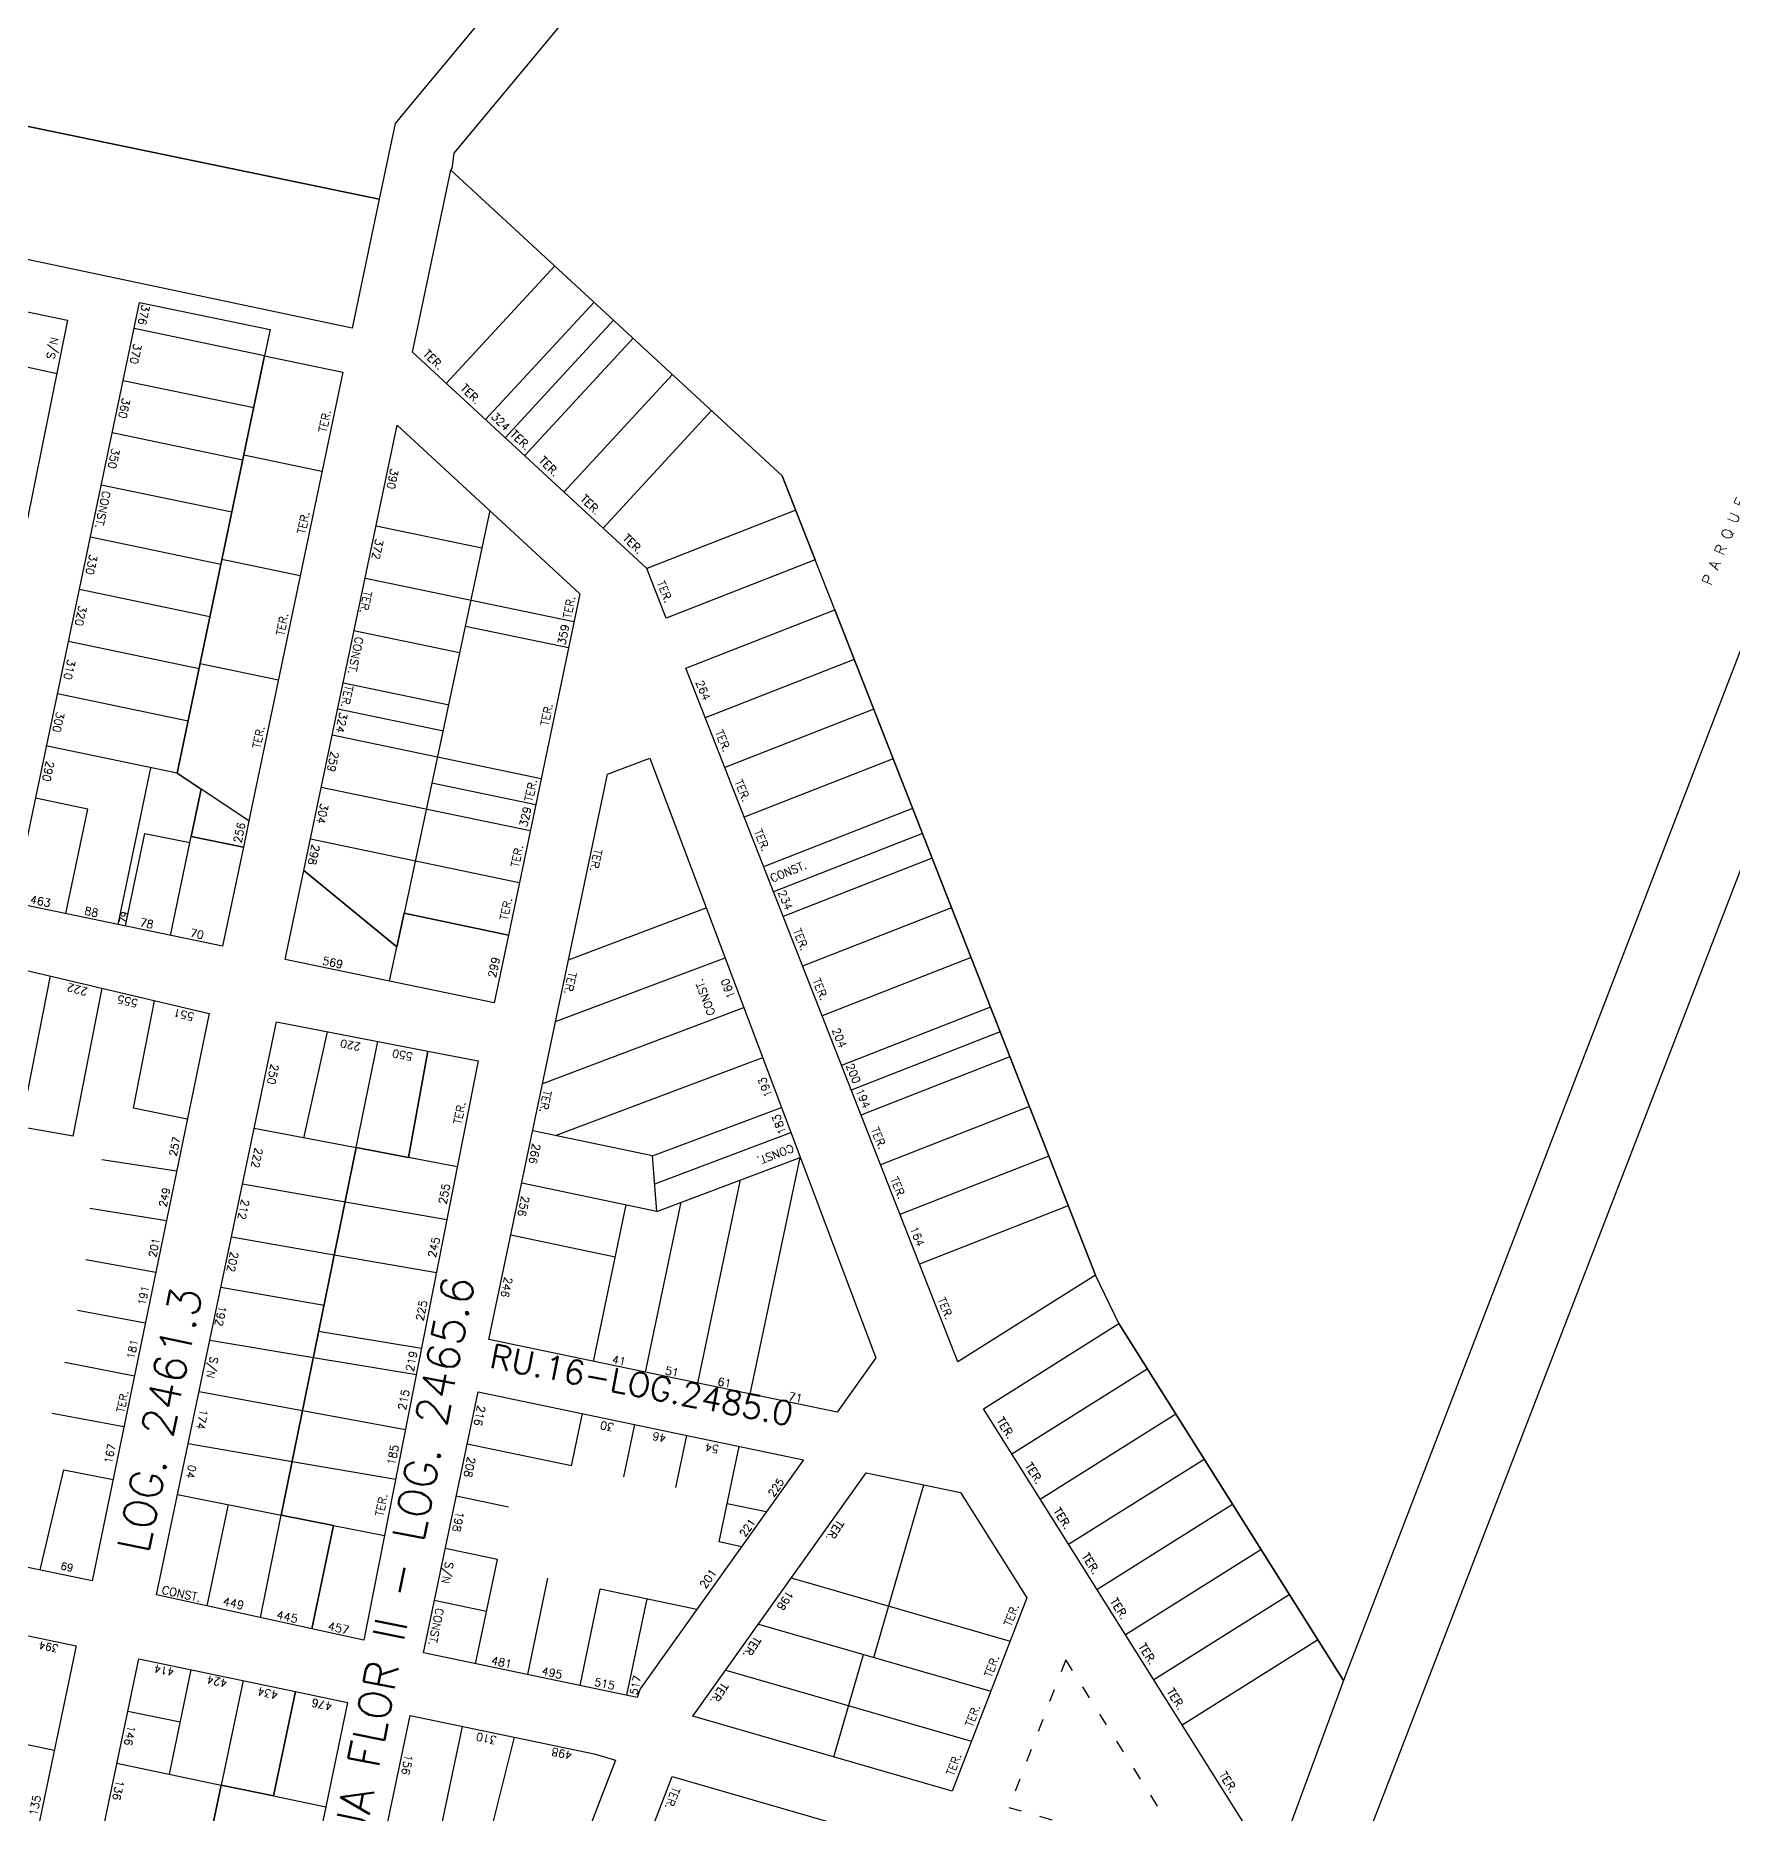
# Model space of a CAD drawing. Extents: x 714896 to 749292, y 8417558 to 8447149.
# Drawn here: x 742479.6 to 742797.8, y 8426256.5 to 8426589.8 of the extents above; entities that cross this region are included whole.
import ezdxf

# ---------------------------------------------------------------- set-up
doc = ezdxf.new("R2010")
doc.units = 0
doc.header["$MEASUREMENT"] = 0
doc.linetypes.add('ACAD_ISO03W100', pattern=[30, 12, -18])
for name, color, linetype in [('LOTE', 7, 'CONTINUOUS'), ('NUM-PORTA', 7, 'CONTINUOUS'), ('QUADRA', 6, 'CONTINUOUS'), ('TEXTO', 7, 'CONTINUOUS'), ('TEXTODERUA', 3, 'CONTINUOUS')]:
    doc.layers.add(name, color=color, linetype=linetype)
doc.styles.add('ROMANS', font='ROMANS.SHX', dxfattribs={"height": 1.5})

msp = doc.modelspace()

# ---------------------------------------------------------------- linework, layer by layer
at = {"layer": 'LOTE', "color": 7}
for p, q in [((742556.65, 8426524.58), (742577, 8426546.62)), ((742564, 8426517.8), (742584.35, 8426539.84)), ((742567.67, 8426514.41), (742588.02, 8426536.45)), ((742571.34, 8426511.02), (742591.69, 8426533.06)), ((742465.08, 8426530.5, 525.75), (742483.73, 8426526.46, 525.84)), ((742578.69, 8426504.23), (742599.04, 8426526.27)), ((742586.04, 8426497.45), (742606.39, 8426519.49)), ((742622.16, 8426500.84), (742594.23, 8426489.89)), ((742633.14, 8426472.82), (742605.21, 8426461.88)), ((742636.79, 8426463.51), (742608.85, 8426452.56)), ((742495.14, 8426423.14), (742501.29, 8426452.51)), ((742640.43, 8426454.2), (742612.5, 8426443.25)), ((742485.35, 8426425.19), (742489.45, 8426444.76)), ((742644.08, 8426444.89), (742616.15, 8426433.94)), ((742496.51, 8426422.86), (742500.14, 8426440.18)), ((742500.14, 8426440.18), (742508.57, 8426438.49, 475.76)), ((742504.93, 8426421.1), (742508.81, 8426439.62)), ((742645.91, 8426440.23), (742617.98, 8426429.29)), ((742647.73, 8426435.58), (742619.8, 8426424.63)), ((742579.58, 8426416.54), (742605.38, 8426426.27)), ((742651.38, 8426426.27), (742623.45, 8426415.32)), ((742577.15, 8426404.94), (742608.91, 8426416.91)), ((742655.03, 8426416.96), (742627.1, 8426406.01)), ((742476.86, 8426385.17, 527.36), (742482.43, 8426413.49, 526.32)), ((742486.7, 8426383.44, 527.34), (742492.16, 8426411.17, 526.32)), ((742497.99, 8426388.71, 527.37), (742501.92, 8426408.85, 526.32)), ((742574.72, 8426393.34), (742612.44, 8426407.56)), ((742658.68, 8426407.65), (742630.75, 8426396.7)), ((742529.96, 8426383.06, 527.33), (742534.39, 8426403, 525.74)), ((742660.5, 8426402.99), (742632.57, 8426392.05)), ((742539.74, 8426381.31, 526.8), (742543.79, 8426401.2, 525.74)), ((742577.12, 8426383.56), (742615.97, 8426398.2)), ((742662.33, 8426398.34), (742634.4, 8426387.39)), ((742665.98, 8426389.03), (742638.04, 8426378.08)), ((742486.7, 8426383.44, 527.34), (742467.13, 8426386.88, 526.37)), ((742595.34, 8426379.74), (742619.49, 8426388.84)), ((742520.62, 8426384.92, 528.81), (742539.74, 8426381.31)), ((742595.34, 8426379.74), (742572.86, 8426384.45)), ((742595.74, 8426374.54), (742621.26, 8426384.16)), ((742492.05, 8426379.1, 527.35), (742506.09, 8426376.92, 528.22)), ((742558.71, 8426377.73), (742549.59, 8426379.45)), ((742596.14, 8426369.35), (742623.02, 8426379.48)), ((742613.6, 8426335.08), (742623.02, 8426379.48)), ((742669.62, 8426379.72), (742641.69, 8426368.77)), ((742518.44, 8426374.54, 528.81), (742537.67, 8426371.16, 263.37)), ((742596.14, 8426369.35), (742570.81, 8426374.66)), ((742603.81, 8426337.13), (742611.8, 8426375.25)), ((742489.8, 8426369.94, 527.4), (742504.18, 8426367.62, 528.22)), ((742537.67, 8426371.16, 263.37), (742556.75, 8426367.8)), ((742584.23, 8426341.21), (742590.38, 8426370.56)), ((742594.02, 8426339.17), (742600.71, 8426371.07)), ((742673.27, 8426370.4), (742645.34, 8426359.46)), ((742516.36, 8426364.57), (742535.65, 8426361.2, 263.38)), ((742588.33, 8426360.77), (742568.76, 8426364.87)), ((742489.05, 8426360.31, 527.49), (742502.18, 8426357.92, 528.22)), ((742535.65, 8426361.2, 263.38), (742554.79, 8426357.86, 524.81)), ((742514.39, 8426355.16, 528.81), (742533.73, 8426351.79, 792.9)), ((742487.51, 8426350.81, 527.55), (742500.22, 8426348.42, 528.22)), ((742532.7, 8426346.88, 526.8), (742552, 8426343.68, 524.81)), ((742512.3, 8426345.19, 528.81), (742531.73, 8426341.97, 526.8)), ((742485.13, 8426341.05, 527.59), (742498.18, 8426338.51, 528.22)), ((742531.73, 8426341.97, 526.8), (742551.04, 8426338.78, 524.81)), ((742662.68, 8426323.88), (742688.08, 8426339.84)), ((742510.29, 8426335.6, 528.81), (742529.71, 8426332.02, 526.8)), ((742482.78, 8426331.49, 527.63), (742496.22, 8426329.01, 528.22)), ((742529.71, 8426332.02, 526.8), (742549.01, 8426328.47, 524.81)), ((742580.13, 8426321.64), (742582.18, 8426331.42)), ((742589.92, 8426319.59), (742591.97, 8426329.38)), ((742668, 8426315.41), (742693.4, 8426331.38)), ((742508.24, 8426325.81, 528.81), (742527.76, 8426322.46, 526.8)), ((742580.13, 8426321.64), (742560.55, 8426325.72)), ((742599.71, 8426317.55), (742601.76, 8426327.34)), ((742527.76, 8426322.46, 526.8), (742547.17, 8426319.13, 524.81)), ((742607.79, 8426307.36), (742611.55, 8426325.29)), ((742673.32, 8426306.95), (742698.72, 8426322.91)), ((742480.54, 8426302.11, 528.27), (742484.95, 8426320.86, 527.83)), ((742484.95, 8426320.86, 527.83), (742494.18, 8426319.1, 528.22)), ((742506.24, 8426316.24, 528.81), (742525.71, 8426312.4, 526.8)), ((742568.29, 8426313.89), (742558.5, 8426315.94)), ((742636.82, 8426285.72), (742646.16, 8426318.07)), ((742515.78, 8426314.36, 527.73), (742511.73, 8426295.4, 527.88)), ((742521.8, 8426293.19), (742525.71, 8426312.4, 526.8)), ((742616.63, 8426313), (742609.3, 8426314.53)), ((742678.64, 8426298.48), (742704.04, 8426314.44)), ((742535.5, 8426310.48), (742545.09, 8426308.59)), ((742566.24, 8426304.1), (742556.45, 8426306.15)), ((742612, 8426306.48), (742607.79, 8426307.36)), ((742683.96, 8426290.01), (742709.36, 8426305.98)), ((742562.14, 8426284.53), (742566.24, 8426304.1)), ((742571.93, 8426282.49), (742575.71, 8426300.55)), ((742621.32, 8426300.62), (742662.34, 8426288.75)), ((742564.19, 8426294.32), (742554.4, 8426296.36)), ((742581.72, 8426280.44), (742585.5, 8426298.5)), ((742603.63, 8426294.72), (742585.5, 8426298.5)), ((742590.5, 8426278.61), (742594.29, 8426296.67)), ((742689.29, 8426281.55), (742714.69, 8426297.51)), ((742615.18, 8426291.98), (742658.73, 8426279.39)), ((742694.61, 8426273.08), (742720.01, 8426289.04)), ((742629.33, 8426267.07), (742634.89, 8426286.28)), ((742508.78, 8426283.41), (742504.67, 8426263.83)), ((742609.04, 8426283.35), (742655.12, 8426270.02)), ((742518.57, 8426281.37), (742514.46, 8426261.79)), ((742528.35, 8426279.32), (742524.25, 8426259.75)), ((742528.35, 8426279.32), (742524.25, 8426259.75)), ((742443.48, 8426276.61), (742483.14, 8426268.34)), ((742496.94, 8426275.66), (742506.73, 8426273.62)), ((742555.58, 8426253.21), (742559.68, 8426272.79)), ((742550.55, 8426196.08), (742569.47, 8426270.74)), ((742494.89, 8426265.88), (742514.46, 8426261.79)), ((742524.25, 8426259.75), (742534.04, 8426257.7))]:
    msp.add_line(p, q, dxfattribs=at)
for points in [[(742522.59, 8426529.79), (742498.12, 8426534.89)], [(742520.54, 8426520), (742496.07, 8426525.1)], [(742518.49, 8426510.21), (742494.02, 8426515.32)], [(742533.34, 8426508.1), (742518.69, 8426511.16)], [(742516.44, 8426500.42), (742491.97, 8426505.53)], [(742564.79, 8426500.74), (742548.73, 8426425.24)], [(742514.39, 8426490.64), (742489.92, 8426495.74)], [(742563.32, 8426493.7), (742543.49, 8426497.84)], [(742529.26, 8426488.52), (742514.6, 8426491.58)], [(742512.34, 8426480.85), (742487.87, 8426485.95)], [(742580.59, 8426479.88), (742541.49, 8426488.04)], [(742510.29, 8426471.06), (742485.82, 8426476.17)], [(742539.32, 8426478.28), (742559.11, 8426474.15)], [(742579.57, 8426474.99), (742560.24, 8426479.02)], [(742525.17, 8426468.94), (742510.52, 8426472)], [(742508.24, 8426461.27), (742483.76, 8426466.38)], [(742537.37, 8426468.47), (742557.17, 8426464.34)], [(742536.31, 8426463.58), (742556.11, 8426459.45)], [(742506.19, 8426451.49), (742481.59, 8426456.62)], [(742535.25, 8426458.7), (742574.41, 8426450.52)], [(742553.93, 8426449.69), (742573.41, 8426445.62)], [(742489.45, 8426444.76), (742479.66, 8426446.8)], [(742519.64, 8426442.55), (742510.67, 8426448.51)], [(742533.21, 8426448.91), (742572.37, 8426440.74)], [(742570.32, 8426430.95), (742531.18, 8426439.12)], [(742568.29, 8426421.16), (742548.73, 8426425.24)], [(742546.02, 8426412.52), (742547.39, 8426418.94)], [(742596.14, 8426369.35), (742595.34, 8426379.74)]]:
    msp.add_lwpolyline(points, dxfattribs=at)
at = {"layer": 'LOTE', "color": 7, "linetype": 'CONTINUOUS', "flags": 128}
msp.add_lwpolyline([(742508.09, 8426386.62), (742497.99, 8426388.71)], dxfattribs=at)
at = {"layer": 'LOTE', "color": 7, "linetype": 'ACAD_ISO03W100', "ltscale": 0.2}
msp.add_lwpolyline([(742696.4, 8426247.67), (742672.78, 8426285.26), (742662.12, 8426257.59), (742696.4, 8426247.67)], close=True, dxfattribs=at)
at = {"layer": 'QUADRA', "color": 6, "linetype": 'CONTINUOUS'}
for points in [[(742670.73, 8427152.64), (742864.83, 8427164.36), (742891.39, 8427154.14), (742737.31, 8426801.99), (742549.7, 8426576.52), (742547.04, 8426573.31), (742544.07, 8426559.15), (742400.4, 8426588.86), (742401.55, 8426594.37), (742427.48, 8426646.26), (742464.15, 8426719.62), (742470.33, 8426731.99), (742516.34, 8426824.06), (742557.01, 8426905.46), (742561.48, 8426914.41), (742624.34, 8427050.37), (742670.73, 8427152.64)], [(742539, 8426534.97), (742395.45, 8426565.29), (742284.26, 8426588.77), (742233.63, 8426599.47), (742184.51, 8426609.84), (742132.24, 8426620.88), (742093.11, 8426629.14), (742097.79, 8426651.45), (742299.51, 8426609.73), (742400.4, 8426588.86), (742544.07, 8426559.15), (742539, 8426534.97)], [(742514.72, 8426419.06), (742475.56, 8426427.23), (742499.14, 8426539.78), (742523.62, 8426534.68), (742522.59, 8426529.79), (742506.19, 8426451.49), (742510.67, 8426448.51), (742508.81, 8426439.62), (742518.61, 8426437.65), (742514.72, 8426419.06)], [(742537.28, 8426526.72), (742519.64, 8426442.55), (742518.61, 8426437.65), (742508.81, 8426439.62), (742510.67, 8426448.51), (742506.19, 8426451.49), (742522.59, 8426529.79), (742537.28, 8426526.72)], [(742531.45, 8426291.08), (742502.3, 8426297.45), (742524.79, 8426404.86), (742553.21, 8426399.4), (742549.59, 8426379.45), (742539.74, 8426381.31), (742525.71, 8426312.4), (742535.5, 8426310.48), (742531.45, 8426291.08)], [(742541.22, 8426288.94), (742531.45, 8426291.08), (742535.5, 8426310.48), (742525.71, 8426312.4), (742539.74, 8426381.31), (742549.59, 8426379.45), (742553.21, 8426399.4), (742562.63, 8426397.59), (742541.22, 8426288.94)], [(742468.2, 8426138.5), (742498.99, 8426285.45), (742528.35, 8426279.32), (742524.25, 8426259.75), (742514.46, 8426261.79), (742487.79, 8426134.48), (742468.2, 8426138.5)], [(742528.35, 8426279.32), (742538.14, 8426277.28), (742534.04, 8426257.7), (742507.38, 8426130.47), (742487.79, 8426134.48), (742514.46, 8426261.79), (742524.25, 8426259.75), (742528.35, 8426279.32)], [(742595.96, 8426116.44), (742545.64, 8426124.91), (742598.98, 8426263.37), (742647.19, 8426249.42), (742595.96, 8426116.44)]]:
    msp.add_lwpolyline(points, close=True, dxfattribs=at)
at = {"layer": 'QUADRA'}
for points in [[(742558.13, 8426567.75), (742705.94, 8426745.49), (742878.11, 8426679.17), (742724.87, 8426281.37), (742682.76, 8426348.31), (742678.38, 8426357.37), (742629.49, 8426482.13), (742625.81, 8426491.53), (742619.64, 8426507.26), (742557.53, 8426564.6), (742557.75, 8426564.88)], [(742597.88, 8426480.58), (742594.23, 8426489.89), (742550.31, 8426530.43), (742557.53, 8426564.6), (742619.64, 8426507.26), (742625.81, 8426491.53), (742597.88, 8426480.58)], [(742652.53, 8426341.12), (742601.56, 8426471.19), (742629.49, 8426482.13), (742678.38, 8426357.37), (742652.53, 8426341.12)], [(742710.14, 8426248.36), (742657.36, 8426332.35), (742682.76, 8426348.31), (742724.87, 8426281.37), (742712.82, 8426248.64), (742710.14, 8426248.36)]]:
    msp.add_lwpolyline(points, close=True, dxfattribs=at)
at = {"layer": 'QUADRA', "color": 6}
for points in [[(742723.5, 8426236.86), (742827.49, 8426506.31), (742892.12, 8426673.77), (743065.71, 8426606.31), (743037.57, 8426533.27), (742997.4, 8426429.01), (742975.84, 8426373.02), (742939.89, 8426279.7), (742908.64, 8426198.59), (742723.5, 8426236.86)], [(742447.23, 8426544.42), (742485.63, 8426536.42), (742463.81, 8426428.56), (742424.43, 8426436.34), (742447.23, 8426544.42)], [(742547.39, 8426418.94), (742529.95, 8426433.24), (742547.45, 8426516.75), (742581.69, 8426485.13), (742568.29, 8426421.16), (742568.29, 8426421.16), (742548.73, 8426425.24), (742548.73, 8426425.24)], [(742629.92, 8426331.68), (742564.65, 8426345.3), (742586.87, 8426451.35), (742594.8, 8426454.34), (742637.19, 8426341.9), (742629.92, 8426331.68)], [(742568.29, 8426421.16), (742565.62, 8426408.44), (742546.02, 8426412.52), (742526.47, 8426416.6), (742529.95, 8426433.24), (742547.39, 8426418.94), (742548.73, 8426425.24), (742568.29, 8426421.16)], [(742473.25, 8426415.66), (742512.17, 8426406.43), (742490.26, 8426300.1), (742450.42, 8426308.31), (742473.25, 8426415.66)], [(742592.46, 8426278.2), (742552.35, 8426286.57), (742562.6, 8426335.51), (742623.59, 8426322.78), (742593.02, 8426279.81), (742592.46, 8426278.2)], [(742651.51, 8426260.65), (742602.9, 8426274.72), (742635.34, 8426320.33), (742653.06, 8426316.63), (742665.47, 8426296.89), (742651.51, 8426260.65)], [(742417.22, 8426148.93), (742447.51, 8426296.2), (742487.24, 8426287.91), (742456.44, 8426140.9), (742417.22, 8426148.93)], [(742533.97, 8426198.87), (742549.89, 8426274.83), (742584.36, 8426267.64), (742588.38, 8426266.46), (742560.61, 8426194.38), (742533.97, 8426198.87)]]:
    msp.add_lwpolyline(points, close=True, dxfattribs=at)

# ---------------------------------------------------------------- texts
at = {"layer": 'NUM-PORTA', "color": 7, "style": 'ROMANS'}
for s, height, rotation, p in [('376', 1.5, 258.2958, (742499.61, 8426539.49, 272.47)), ('S/N', 1.507, 78.6248, (742483.15, 8426529.03)), ('370', 1.5, 258.2958, (742498.08, 8426532.17, 272.47)), ('360', 1.5, 258.2958, (742495.94, 8426521.97, 272.47)), ('324', 1.5, 315.642, (742564.94, 8426518.24, 272.47)), ('350', 1.5, 258.2958, (742493.97, 8426512.55, 272.47)), ('390', 1.5, 258.2958, (742546.24, 8426508.7, 272.47)), ('330', 1.5, 258.2958, (742489.8, 8426492.66, 272.47)), ('372', 1.5, 258.2958, (742543.42, 8426495.54, 272.47)), ('320', 1.5, 258.2958, (742487.79, 8426483.06, 272.47)), ('359', 1.5, 78.2958, (742578.95, 8426475.45, 272.47)), ('310', 1.5, 258.2958, (742485.67, 8426472.95, 272.47)), ('264', 1.5, 292.2306, (742603.38, 8426468.55)), ('300', 1.5, 258.2958, (742483.6, 8426463.12, 272.47)), ('324', 1.5, 258.2958, (742536.68, 8426463.03, 272.47)), ('290', 1.5, 258.2958, (742481.68, 8426453.9, 272.47)), ('259', 1.5, 258.2958, (742535.06, 8426455.7, 272.47)), ('304', 1.5, 258.2958, (742533.1, 8426445.97, 272.47)), ('329', 1.5, 78.2958, (742571.8, 8426441.3, 272.47)), ('256', 1.5, 78.2958, (742518.21, 8426438.3)), ('298', 1.5, 258.2958, (742531.48, 8426438.25, 272.47)), ('234', 1.5, 292.2306, (742618.8, 8426429.21)), ('463', 1.5, 348.2958, (742478.53, 8426427.15)), ('88', 1.5, 348.2958, (742488.71, 8426425.03)), ('79', 1.3, 78.2958, (742496.59, 8426423.24)), ('78', 1.5, 348.2958, (742499.06, 8426422.87)), ('70', 1.5, 348.2958, (742508.51, 8426420.9)), ('569', 1.5, 348.2958, (742533.32, 8426415.66)), ('299', 1.5, 78.2958, (742565.92, 8426413.08)), ('160', 1.5, 110.3673, (742610.84, 8426409.56)), ('222', 1.5, 165.6465, (742489.52, 8426411.2, -526.32)), ('555', 1.5, 165.6465, (742498.94, 8426408.98)), ('551', 1.5, 165.6465, (742509.5, 8426406.47)), ('204', 1.5, 292.2306, (742628.92, 8426403.38)), ('250', 1.5, 258.8626, (742523.78, 8426397.08)), ('200', 1.5, 292.2306, (742631.53, 8426396.71)), ('193', 1.5, 110.3673, (742617.81, 8426391.05)), ('194', 1.5, 292.2306, (742633.36, 8426392.05)), ('183', 1.5, 110.3673, (742620.43, 8426384.09)), ('257', 1.422, 78.0153, (742506.06, 8426379.57)), ('222', 1.486, 258.2147, (742520.81, 8426381.39)), ('266', 1.5, 258.2958, (742572.86, 8426382.18)), ('249', 1.422, 78.0153, (742504.15, 8426370.06)), ('255', 1.503, 78.8192, (742556.65, 8426370.59)), ('212', 1.486, 258.2026, (742518.31, 8426371.72)), ('256', 1.5, 258.2958, (742570.79, 8426372.34)), ('164', 1.5, 292.2306, (742643.51, 8426366.14)), ('201', 1.422, 78.0153, (742502.21, 8426360.62)), ('245', 1.503, 76.4884, (742554.62, 8426360.55)), ('202', 1.486, 258.2026, (742516.26, 8426361.9)), ('246', 1.5, 258.2958, (742567.61, 8426357.16)), ('191', 1.453, 78.4011, (742500.21, 8426351.58)), ('225', 1.504, 78.7802, (742552.37, 8426348.72)), ('192', 1.5, 258.2026, (742514, 8426351.78)), ('181', 1.453, 78.4011, (742498.14, 8426341.53)), ('219', 1.504, 78.7802, (742550.5, 8426339.21)), ('S/N', 1.486, 258.1858, (742512.45, 8426342.23)), ('41', 1.5, 348.2958, (742587.63, 8426340.9)), ('51', 1.5, 348.2958, (742597.57, 8426338.83)), ('215', 1.504, 78.7802, (742549.04, 8426331.98)), ('61', 1.5, 348.2958, (742607.39, 8426336.78)), ('216', 1.5, 258.2958, (742562.56, 8426333.06)), ('71', 1.5, 348.2958, (742620.71, 8426334)), ('174', 1.487, 258.1647, (742510.53, 8426332.38)), ('30', 1.5, 168.2958, (742588.2, 8426329.52)), ('167', 1.451, 78.3953, (742493.92, 8426321.95)), ('46', 1.5, 168.2958, (742598, 8426327.48)), ('54', 1.5, 168.2958, (742607.85, 8426325.42)), ('185', 1.504, 78.7802, (742547, 8426321.63)), ('208', 1.5, 258.2958, (742560.69, 8426323.43)), ('04', 1.487, 258.1647, (742508.35, 8426321.95)), ('225', 1.4, 55.0525, (742618.01, 8426315.7)), ('198', 1.5, 258.2958, (742558.55, 8426313.2)), ('221', 1.4, 55.0525, (742612.64, 8426308.15)), ('69', 1.382, 348.3763, (742484.24, 8426302.24)), ('S/N', 1.5, 258.2958, (742556.55, 8426303.75)), ('201', 1.5, 55.0525, (742605.25, 8426298.47)), ('449', 1.552, 347.811, (742514.65, 8426295.52)), ('198', 1.5, 237.6793, (742620.59, 8426298.42)), ('445', 1.552, 347.811, (742524.73, 8426292.98)), ('457', 1.552, 347.811, (742534.35, 8426290.88)), ('394', 1.437, 167.9493, (742484.04, 8426288.01)), ('481', 1.5, 348.2958, (742564.98, 8426284.45)), ('414', 1.462, 167.7322, (742505.75, 8426283.62)), ('495', 1.5, 348.2958, (742574.45, 8426282.48)), ('424', 1.5, 167.7322, (742515.69, 8426281.55)), ('434', 1.5, 167.7322, (742525.21, 8426279.33)), ('515', 1.5, 348.2958, (742584.29, 8426280.42)), ('517', 1.4, 78.2958, (742592.44, 8426278.62)), ('476', 1.5, 167.7322, (742535.36, 8426277.2)), ('146', 1.479, 258.2588, (742496.98, 8426273.08, -0.01)), ('310', 1.5, 168.2958, (742566.2, 8426270.86)), ('156', 1.5, 259.3047, (742548.93, 8426267.63)), ('498', 1.5, 168.4276, (742580.33, 8426268.04)), ('135', 1.507, 78.4219, (742479.91, 8426255.91)), ('136', 1.479, 258.2588, (742494.8, 8426262.83, -0.01))]:
    msp.add_text(s, height=height, rotation=rotation, dxfattribs=at).set_placement(p)
at = {"layer": 'NUM-PORTA', "style": 'ROMANS'}
for s, p in [('220', (742540.69, 8426400.89)), ('550', (742550.44, 8426399.02))]:
    msp.add_text(s, height=1.483, rotation=169.1043, dxfattribs=at).set_placement(p)
at = {"layer": 'TEXTO', "color": 7, "style": 'ROMANS'}
for s, height, rotation, p in [('P A R Q U E      R E N A S C E R', 2, 67.5604, (742793.81, 8426486.57, 272.47)), ('TER.', 1.5, 315.642, (742552.2, 8426529.99, 272.47)), ('TER.', 1.5, 315.642, (742559.19, 8426523.55, 272.47)), ('TER.', 1.5, 78.2958, (742534.17, 8426515.3, 272.47)), ('TER.', 1.5, 315.642, (742568.54, 8426514.91, 272.47)), ('TER.', 1.5, 315.642, (742573.88, 8426509.98, 272.47)), ('CONST.', 1.5, 258.2958, (742492.24, 8426504.54, 272.47)), ('TER.', 1.5, 315.642, (742581.67, 8426502.79, 272.47)), ('TER.', 1.5, 78.2958, (742530.18, 8426496.25, 272.47)), ('TER.', 1.5, 315.642, (742589.62, 8426495.45, 272.47)), ('TER.', 1.5, 292.0917, (742596.11, 8426487.22, 272.47)), ('TER.', 1.5, 258.2958, (742541.25, 8426485.78, 272.47)), ('TER.', 1.5, 78.2958, (742579.99, 8426480.42, 272.47)), ('TER.', 1.5, 78.2958, (742526.19, 8426477.21, 272.47)), ('CONST.', 1.5, 258.2958, (742539.64, 8426477.2, 272.47)), ('TER.', 1.5, 258.2958, (742537.73, 8426468.1, 272.47)), ('TER.', 1.5, 78.2958, (742575.78, 8426460.29, 272.47)), ('TER.', 1.5, 78.2958, (742521.76, 8426456.05, 272.47)), ('TER.', 1.5, 292.2306, (742607.03, 8426459.24)), ('TER.', 1.5, 78.2958, (742572.8, 8426446.07, 272.47)), ('TER.', 1.5, 292.2306, (742610.67, 8426449.93)), ('TER.', 1.5, 292.2306, (742614.32, 8426440.62)), ('TER.', 1.5, 78.2958, (742570.21, 8426433.75, 272.47)), ('TER.', 1.5, 258.2958, (742584.42, 8426437.38)), ('CONST.', 1.5, 22.2306, (742617.76, 8426431.01)), ('TER.', 1.5, 78.2958, (742568.14, 8426423.85, 272.47)), ('TER.', 1.5, 292.2306, (742621.62, 8426422)), ('TER.', 1.5, 258.2958, (742579.59, 8426414.34)), ('CONST.', 1.5, 110.3673, (742607.12, 8426406.41)), ('TER.', 1.5, 292.2306, (742625.27, 8426412.69)), ('TER.', 1.5, 258.2958, (742574.94, 8426392.15)), ('TER.', 1.5, 292.2306, (742636.22, 8426384.76)), ('CONST.', 1.5, 200.3673, (742621.45, 8426381.97)), ('TER.', 1.5, 292.2306, (742639.86, 8426375.45)), ('TER.', 1.5, 292.2306, (742648.73, 8426352.84)), ('TER.', 1.5, 302.3445, (742659.76, 8426330.12)), ('TER.', 1.5, 302.3445, (742665.08, 8426321.65)), ('TER.', 1.5, 302.3445, (742670.4, 8426313.18)), ('TER.', 1.5, 237.6793, (742630, 8426311.65)), ('TER.', 1.5, 302.3445, (742675.72, 8426304.72)), ('TER.', 1.5, 302.3445, (742681.04, 8426296.25)), ('CONST.', 1.5, 258.2958, (742554.73, 8426295.07)), ('TER.', 1.5, 69.123, (742662.55, 8426291.43)), ('TER.', 1.5, 237.6793, (742614.45, 8426289.78)), ('TER.', 1.5, 302.3445, (742686.36, 8426287.78)), ('TER.', 1.5, 69.123, (742658.85, 8426281.83)), ('TER.', 1.5, 237.6793, (742608.31, 8426281.15)), ('TER.', 1.5, 302.3445, (742691.68, 8426279.32)), ('TER.', 1.5, 69.123, (742655.28, 8426272.56)), ('TER.', 1.5, 69.123, (742651.75, 8426263.4)), ('TER.', 1.5, 302.3445, (742701.48, 8426263.73)), ('TER.', 1.5, 249.123, (742599.1, 8426261.57))]:
    msp.add_text(s, height=height, rotation=rotation, dxfattribs=at).set_placement(p)
at = {"layer": 'TEXTO', "style": 'ROMANS'}
for s, height, rotation, p in [('TER.', 1.502, 78.8106, (742559.47, 8426385.58)), ('TER.', 1.452, 78.4239, (742496.24, 8426331.55)), ('TER.', 1.505, 78.7454, (742544.82, 8426312.08)), ('CONST.', 1.547, 347.8913, (742503.2, 8426297.68))]:
    msp.add_text(s, height=height, rotation=rotation, dxfattribs=at).set_placement(p)
at = {"layer": 'TEXTODERUA', "style": 'ROMANS'}
for s, height, rotation, p in [('RU. 11 BA. BEIJA FLOR II - LOG. 2465.6', 6, 78.8508, (742529.64, 8426192)), ('LOG. 2461.3', 6, 78.2739, (742500.74, 8426304.99)), ('RU.16-LOG.2485.0', 4.5, 348.9852, (742564.57, 8426340.09))]:
    msp.add_text(s, height=height, rotation=rotation, dxfattribs=at).set_placement(p)

doc.saveas('drawing.dxf')
